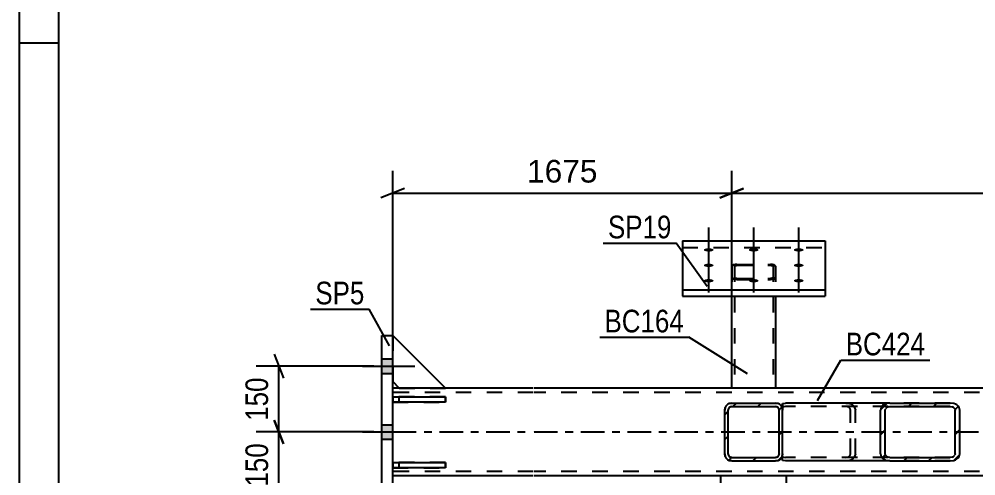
# Model space of a CAD drawing. Header units: millimetres. Extents: x 0 to 841, y 0 to 594.
# Drawn here: x 0 to 121.1, y 94.2 to 152 of the extents above; entities that cross this region are included whole.
import ezdxf

# ---------------------------------------------------------------- set-up
doc = ezdxf.new("R2010")
doc.units = ezdxf.units.MM
doc.linetypes.add('DXK_LINE_DOT2', pattern=[3.9198, 1.9599, -1.9599])
doc.linetypes.add('DXK_LINE_DOT3', pattern=[5.9187, 2.979, -0.9799, 0.9799, -0.9799])
doc.styles.add('Arial', font='ARIAL.TTF', dxfattribs={"height": 0.2})
doc.styles.add('Arial Narrow', font='ARIALN.TTF', dxfattribs={"height": 0.2})

# ---------------------------------------------------------------- blocks, each defined once
blk = doc.blocks.new('Unknown-761545992-1132')
at = {"color": 5, "linetype": 'Continuous'}
for p, q in [((0, 594), (0, 0)), ((5, 589), (5, 5)), ((5, 149), (0, 149))]:
    blk.add_line(p, q, dxfattribs=at)
blk = doc.blocks.new('Bolt-761545992-5027 - 4945')
at = {"linetype": 'Continuous'}
for points in [[(87.25, 122.6), (87.12, 122.6), (87, 122.62), (86.89, 122.64), (86.8, 122.67), (86.72, 122.7), (86.67, 122.74), (86.64, 122.78), (86.64, 122.83), (86.67, 122.87), (86.72, 122.91), (86.8, 122.95), (86.89, 122.98), (87, 123), (87.12, 123.01), (87.25, 123.02), (87.38, 123.01), (87.5, 123), (87.61, 122.98), (87.71, 122.95), (87.78, 122.91), (87.83, 122.87), (87.86, 122.83), (87.86, 122.78), (87.83, 122.74), (87.78, 122.7), (87.71, 122.67), (87.61, 122.64), (87.5, 122.62), (87.38, 122.6)], [(92.95, 122.6), (92.82, 122.6), (92.7, 122.62), (92.59, 122.64), (92.49, 122.67), (92.42, 122.7), (92.36, 122.74), (92.34, 122.78), (92.34, 122.83), (92.36, 122.87), (92.42, 122.91), (92.49, 122.95), (92.59, 122.98), (92.7, 123), (92.82, 123.01), (92.95, 123.02), (93.07, 123.01), (93.19, 123), (93.3, 122.98), (93.4, 122.95), (93.47, 122.91), (93.53, 122.87), (93.55, 122.83), (93.55, 122.78), (93.53, 122.74), (93.47, 122.7), (93.4, 122.67), (93.3, 122.64), (93.19, 122.62), (93.07, 122.6)], [(98.64, 122.6), (98.51, 122.6), (98.39, 122.62), (98.28, 122.64), (98.19, 122.67), (98.11, 122.7), (98.06, 122.74), (98.03, 122.78), (98.03, 122.83), (98.06, 122.87), (98.11, 122.91), (98.19, 122.95), (98.28, 122.98), (98.39, 123), (98.51, 123.01), (98.64, 123.02), (98.77, 123.01), (98.89, 123), (99, 122.98), (99.09, 122.95), (99.17, 122.91), (99.22, 122.87), (99.25, 122.83), (99.25, 122.78), (99.22, 122.74), (99.17, 122.7), (99.09, 122.67), (99, 122.64), (98.89, 122.62), (98.77, 122.6)], [(87.25, 120.65), (87.12, 120.65), (87, 120.67), (86.89, 120.69), (86.8, 120.72), (86.72, 120.75), (86.67, 120.79), (86.64, 120.84), (86.64, 120.88), (86.67, 120.92), (86.72, 120.96), (86.8, 121), (86.89, 121.03), (87, 121.05), (87.12, 121.06), (87.25, 121.07), (87.38, 121.06), (87.5, 121.05), (87.61, 121.03), (87.71, 121), (87.78, 120.96), (87.83, 120.92), (87.86, 120.88), (87.86, 120.84), (87.83, 120.79), (87.78, 120.75), (87.71, 120.72), (87.61, 120.69), (87.5, 120.67), (87.38, 120.65)], [(98.64, 120.65), (98.51, 120.65), (98.39, 120.67), (98.28, 120.69), (98.19, 120.72), (98.11, 120.75), (98.06, 120.79), (98.03, 120.84), (98.03, 120.88), (98.06, 120.92), (98.11, 120.96), (98.19, 121), (98.28, 121.03), (98.39, 121.05), (98.51, 121.06), (98.64, 121.07), (98.77, 121.06), (98.89, 121.05), (99, 121.03), (99.09, 121), (99.17, 120.96), (99.22, 120.92), (99.25, 120.88), (99.25, 120.84), (99.22, 120.79), (99.17, 120.75), (99.09, 120.72), (99, 120.69), (98.89, 120.67), (98.77, 120.65)], [(87.25, 118.7), (87.12, 118.71), (87, 118.72), (86.89, 118.74), (86.8, 118.77), (86.72, 118.81), (86.67, 118.85), (86.64, 118.89), (86.64, 118.93), (86.67, 118.98), (86.72, 119.02), (86.8, 119.05), (86.89, 119.08), (87, 119.1), (87.12, 119.12), (87.25, 119.12), (87.38, 119.12), (87.5, 119.1), (87.61, 119.08), (87.71, 119.05), (87.78, 119.02), (87.83, 118.98), (87.86, 118.93), (87.86, 118.89), (87.83, 118.85), (87.78, 118.81), (87.71, 118.77), (87.61, 118.74), (87.5, 118.72), (87.38, 118.71)], [(92.95, 118.7), (92.82, 118.71), (92.7, 118.72), (92.59, 118.74), (92.49, 118.77), (92.42, 118.81), (92.36, 118.85), (92.34, 118.89), (92.34, 118.93), (92.36, 118.98), (92.42, 119.02), (92.49, 119.05), (92.59, 119.08), (92.7, 119.1), (92.82, 119.12), (92.95, 119.12), (93.07, 119.12), (93.19, 119.1), (93.3, 119.08), (93.4, 119.05), (93.47, 119.02), (93.53, 118.98), (93.55, 118.93), (93.55, 118.89), (93.53, 118.85), (93.47, 118.81), (93.4, 118.77), (93.3, 118.74), (93.19, 118.72), (93.07, 118.71)], [(98.64, 118.7), (98.51, 118.71), (98.39, 118.72), (98.28, 118.74), (98.19, 118.77), (98.11, 118.81), (98.06, 118.85), (98.03, 118.89), (98.03, 118.93), (98.06, 118.98), (98.11, 119.02), (98.19, 119.05), (98.28, 119.08), (98.39, 119.1), (98.51, 119.12), (98.64, 119.12), (98.77, 119.12), (98.89, 119.1), (99, 119.08), (99.09, 119.05), (99.17, 119.02), (99.22, 118.98), (99.25, 118.93), (99.25, 118.89), (99.22, 118.85), (99.17, 118.81), (99.09, 118.77), (99, 118.74), (98.89, 118.72), (98.77, 118.71)]]:
    blk.add_hatch(color=1, dxfattribs=at).paths.add_polyline_path(points)
at = {"color": 1, "linetype": 'Continuous'}
for p, q in [((87.25, 121.29), (87.25, 125.63)), ((92.95, 121.29), (92.95, 125.63)), ((98.64, 121.29), (98.64, 125.63)), ((87.25, 119.35), (87.25, 123.68)), ((98.64, 119.35), (98.64, 123.68)), ((87.25, 117.4), (87.25, 121.73)), ((92.95, 117.4), (92.95, 121.73)), ((98.64, 117.4), (98.64, 121.73))]:
    blk.add_line(p, q, dxfattribs=at)
blk = doc.blocks.new('Part-761545992-4963 - 4945')
at = {"color": 2, "linetype": 'Continuous'}
for p, q in [((88.78, 86.3), (88.78, 94.2)), ((97.11, 86.3), (97.11, 94.2))]:
    blk.add_line(p, q, dxfattribs=at)
at = {"color": 7, "linetype": 'DXK_LINE_DOT2'}
for p, q in [((97.11, 94.2), (88.78, 94.2)), ((89.11, 78.66), (89.11, 94.2)), ((96.78, 78.66), (96.78, 94.2)), ((88.78, 78.66), (88.78, 86.3)), ((97.11, 78.66), (97.11, 86.3)), ((89.19, 81.14), (88.97, 81.09)), ((89.45, 81.15), (89.19, 81.14)), ((89.45, 81.15), (96.45, 81.15)), ((96.7, 81.14), (96.45, 81.15)), ((96.92, 81.09), (96.7, 81.14)), ((88.83, 81.02), (88.78, 80.94)), ((88.97, 81.09), (88.83, 81.02)), ((89.11, 80.94), (89.14, 80.98)), ((89.14, 80.98), (89.21, 81.01)), ((89.21, 81.01), (89.32, 81.04)), ((89.32, 81.04), (89.45, 81.05)), ((89.45, 81.05), (96.45, 81.05)), ((96.45, 81.05), (96.57, 81.04)), ((96.57, 81.04), (96.68, 81.01)), ((96.68, 81.01), (96.75, 80.98)), ((96.75, 80.98), (96.78, 80.94)), ((97.06, 81.02), (96.92, 81.09)), ((97.11, 80.94), (97.06, 81.02)), ((88.78, 78.66), (88.83, 78.58)), ((88.83, 78.58), (88.97, 78.51)), ((88.97, 78.51), (89.19, 78.46)), ((89.14, 78.62), (89.11, 78.66)), ((89.21, 78.58), (89.14, 78.62)), ((89.19, 78.46), (89.45, 78.44)), ((89.32, 78.56), (89.21, 78.58)), ((89.45, 78.55), (89.32, 78.56)), ((89.45, 78.55), (96.45, 78.55)), ((89.45, 78.44), (96.45, 78.44)), ((96.57, 78.56), (96.45, 78.55)), ((96.45, 78.44), (96.7, 78.46)), ((96.68, 78.58), (96.57, 78.56)), ((96.75, 78.62), (96.68, 78.58)), ((96.7, 78.46), (96.92, 78.51)), ((96.78, 78.66), (96.75, 78.62)), ((96.92, 78.51), (97.06, 78.58)), ((97.06, 78.58), (97.11, 78.66))]:
    blk.add_line(p, q, dxfattribs=at)
blk = doc.blocks.new('Part-761545992-5023 - 4945')
at = {"color": 7, "linetype": 'DXK_LINE_DOT2'}
for p, q in [((53.93, 105.31), (47.27, 111.98)), ((47.27, 111.98), (47.27, 106.15)), ((47.27, 106.15), (48.1, 105.31)), ((48.1, 105.31), (53.93, 105.31))]:
    blk.add_line(p, q, dxfattribs=at)
blk = doc.blocks.new('Part-761545992-4951 - 4945')
at = {"color": 2, "linetype": 'Continuous'}
for p, q in [((45.88, 111.98), (47.27, 111.98)), ((45.88, 87.53), (45.88, 111.98)), ((47.27, 87.53), (47.27, 111.98)), ((47.27, 87.53), (45.88, 87.53))]:
    blk.add_line(p, q, dxfattribs=at)
blk = doc.blocks.new('Part-761545992-5017 - 4945')
at = {"color": 7, "linetype": 'DXK_LINE_DOT2'}
for p, q in [((53.93, 105.31), (47.27, 111.98)), ((47.27, 111.98), (47.27, 106.15)), ((47.27, 106.15), (48.1, 105.31)), ((48.1, 105.31), (53.93, 105.31))]:
    blk.add_line(p, q, dxfattribs=at)
blk = doc.blocks.new('Part-761545992-5030 - 4945')
at = {"linetype": 'Continuous'}
h = blk.add_hatch(dxfattribs=at)
h.set_pattern_fill('', scale=0.7, style=0, pattern_type=0)
h.set_pattern_definition([(45, (118.2824, 96.1575), (-1.57154, 1.57154), [])])
h.paths.add_polyline_path([(117.82, 96.09), (118.28, 96.16), (118.68, 96.35), (118.94, 96.64), (119.04, 96.98), (119.04, 102.53), (118.94, 102.87), (118.68, 103.16), (118.28, 103.36), (117.82, 103.42), (110.19, 103.42), (109.72, 103.36), (109.33, 103.16), (109.06, 102.87), (108.97, 102.53), (108.97, 96.98), (109.06, 96.64), (109.33, 96.35), (109.72, 96.16), (110.19, 96.09)])
h.paths.add_polyline_path([(109.96, 96.57), (109.76, 96.66), (109.63, 96.81), (109.58, 96.98), (109.58, 102.53), (109.63, 102.7), (109.76, 102.85), (109.96, 102.94), (110.19, 102.98), (117.82, 102.98), (118.05, 102.94), (118.25, 102.85), (118.38, 102.7), (118.43, 102.53), (118.43, 96.98), (118.38, 96.81), (118.25, 96.66), (118.05, 96.57), (117.82, 96.53), (110.19, 96.53)])
at = {"color": 2, "linetype": 'Continuous'}
for p, q in [((96.61, 103.37), (96.97, 103.42)), ((96.61, 103.37), (96.61, 102.53)), ((110.19, 103.42), (96.97, 103.42)), ((110.19, 103.42), (109.72, 103.36)), ((109.96, 102.94), (110.19, 102.98)), ((110.19, 103.42), (117.82, 103.42)), ((110.19, 102.98), (117.82, 102.98)), ((118.28, 103.36), (117.82, 103.42)), ((117.82, 102.98), (118.05, 102.94)), ((109.06, 102.87), (108.97, 102.53)), ((108.97, 96.98), (108.97, 102.53)), ((109.58, 102.53), (109.63, 102.7)), ((109.58, 96.98), (109.58, 102.53)), ((118.38, 102.7), (118.43, 102.53)), ((118.43, 96.98), (118.43, 102.53)), ((119.04, 102.53), (118.94, 102.87)), ((119.04, 96.98), (119.04, 102.53)), ((96.61, 96.16), (96.61, 96.98)), ((108.97, 96.98), (109.06, 96.64)), ((109.63, 96.81), (109.58, 96.98)), ((118.43, 96.98), (118.38, 96.81)), ((118.94, 96.64), (119.04, 96.98)), ((96.61, 96.14), (96.61, 96.16)), ((96.97, 96.09), (96.61, 96.14)), ((110.19, 96.09), (96.97, 96.09)), ((109.72, 96.16), (110.19, 96.09)), ((110.19, 96.53), (109.96, 96.57)), ((110.19, 96.53), (117.82, 96.53)), ((110.19, 96.09), (117.82, 96.09)), ((118.05, 96.57), (117.82, 96.53)), ((117.82, 96.09), (118.28, 96.16))]:
    blk.add_line(p, q, dxfattribs=at)
at = {"color": 7, "linetype": 'DXK_LINE_DOT2'}
for p, q in [((96.61, 102.88), (96.61, 103.37)), ((96.74, 102.94), (96.61, 102.88)), ((96.97, 102.98), (96.74, 102.94)), ((117.82, 102.98), (96.97, 102.98)), ((104.6, 103.42), (105.06, 103.36)), ((104.83, 102.94), (104.6, 102.98)), ((117.82, 103.42), (110.19, 103.42)), ((96.61, 96.35), (96.61, 102.53)), ((105.21, 102.53), (105.16, 102.7)), ((105.21, 96.98), (105.21, 102.53)), ((105.72, 102.87), (105.82, 102.53)), ((105.82, 96.98), (105.82, 102.53)), ((105.16, 96.81), (105.21, 96.98)), ((105.82, 96.98), (105.72, 96.64)), ((96.61, 96.63), (96.74, 96.57)), ((96.74, 96.57), (96.97, 96.53)), ((117.82, 96.53), (96.97, 96.53)), ((104.6, 96.53), (104.83, 96.57)), ((105.06, 96.16), (104.6, 96.09)), ((117.82, 96.09), (110.19, 96.09))]:
    blk.add_line(p, q, dxfattribs=at)
for centre, radius, start, end in [((104.69, 102.41), 0.557, 32.4104, 75.4453), ((104.78, 102.28), 1.11, 32.4104, 75.4453), ((104.69, 97.11), 0.557, 284.5547, 327.5896), ((104.78, 97.24), 1.11, 284.5547, 327.5896)]:
    blk.add_arc(centre, radius, start, end, dxfattribs=at)
at = {"color": 2, "linetype": 'Continuous'}
for centre, radius, start, end in [((110, 102.28), 1.11, 104.5547, 147.5896), ((110.1, 102.41), 0.557, 104.5547, 147.5896), ((117.91, 102.41), 0.557, 32.4104, 75.4453), ((118, 102.28), 1.11, 32.4104, 75.4453), ((110, 97.24), 1.11, 212.4104, 255.4453), ((110.1, 97.11), 0.557, 212.4104, 255.4453), ((117.91, 97.11), 0.557, 284.5547, 327.5896), ((118, 97.24), 1.11, 284.5547, 327.5896)]:
    blk.add_arc(centre, radius, start, end, dxfattribs=at)
blk = doc.blocks.new('Part-761545992-4982 - 4945')
at = {"color": 2, "linetype": 'Continuous'}
for p, q in [((47.27, 95.88), (53.93, 95.88)), ((47.27, 95.21), (47.27, 95.88)), ((53.93, 95.88), (53.93, 95.21)), ((53.93, 95.21), (47.27, 95.21))]:
    blk.add_line(p, q, dxfattribs=at)
at = {"color": 7, "linetype": 'DXK_LINE_DOT2'}
blk.add_line((48.1, 95.21), (48.1, 95.88), dxfattribs=at)
blk = doc.blocks.new('Part-761545992-4985 - 4945')
at = {"color": 2, "linetype": 'Continuous'}
for p, q in [((47.27, 104.21), (53.93, 104.21)), ((47.27, 103.55), (47.27, 104.21)), ((53.93, 104.21), (53.93, 103.55)), ((53.93, 103.55), (47.27, 103.55))]:
    blk.add_line(p, q, dxfattribs=at)
at = {"color": 7, "linetype": 'DXK_LINE_DOT2'}
blk.add_line((48.1, 103.55), (48.1, 104.21), dxfattribs=at)
blk = doc.blocks.new('Part-761545992-4988 - 4945')
at = {"color": 7, "linetype": 'DXK_LINE_DOT2'}
for p, q in [((53.93, 95.88), (47.27, 95.88)), ((47.27, 95.88), (47.27, 95.21)), ((48.1, 95.21), (48.1, 95.88)), ((53.93, 95.21), (53.93, 95.88)), ((47.27, 95.21), (53.93, 95.21))]:
    blk.add_line(p, q, dxfattribs=at)
blk = doc.blocks.new('Part-761545992-4995 - 4945')
at = {"color": 2, "linetype": 'Continuous'}
for p, q in [((83.92, 123.95), (101.97, 123.95)), ((83.92, 123.95), (83.92, 116.94)), ((101.97, 123.95), (101.97, 116.94)), ((83.92, 117.77), (101.97, 117.77)), ((83.92, 116.94), (101.97, 116.94))]:
    blk.add_line(p, q, dxfattribs=at)
at = {"color": 7, "linetype": 'DXK_LINE_DOT2'}
blk.add_line((83.92, 123.11), (101.97, 123.11), dxfattribs=at)
blk = doc.blocks.new('Part-761545992-5002 - 4945')
at = {"color": 7, "linetype": 'DXK_LINE_DOT2'}
for p, q in [((53.93, 104.21), (47.27, 104.21)), ((47.27, 104.21), (47.27, 103.55)), ((48.1, 103.55), (48.1, 104.21)), ((53.93, 103.55), (53.93, 104.21)), ((47.27, 103.55), (53.93, 103.55))]:
    blk.add_line(p, q, dxfattribs=at)
blk = doc.blocks.new('Part-761545992-5013 - 4945')
at = {"color": 7, "linetype": 'DXK_LINE_DOT2'}
for p, q in [((90.22, 120.83), (90.17, 120.75)), ((90.17, 120.75), (90.17, 116.94)), ((90.36, 120.91), (90.22, 120.83)), ((90.58, 120.96), (90.36, 120.91)), ((90.5, 120.75), (90.53, 120.79)), ((90.5, 120.75), (90.5, 105.31)), ((90.53, 120.79), (90.6, 120.83)), ((90.83, 120.97), (90.58, 120.96)), ((90.6, 120.83), (90.71, 120.85)), ((90.71, 120.85), (90.83, 120.86)), ((90.83, 120.97), (95.06, 120.97)), ((90.83, 120.86), (95.06, 120.86)), ((95.31, 120.96), (95.06, 120.97)), ((95.06, 120.86), (95.18, 120.85)), ((95.18, 120.85), (95.29, 120.83)), ((95.29, 120.83), (95.36, 120.79)), ((95.53, 120.91), (95.31, 120.96)), ((95.36, 120.79), (95.39, 120.75)), ((95.39, 120.75), (95.39, 105.31)), ((95.67, 120.83), (95.53, 120.91)), ((95.72, 120.75), (95.67, 120.83)), ((95.72, 120.75), (95.72, 116.94)), ((90.17, 119.3), (90.22, 119.21)), ((90.22, 119.21), (90.36, 119.14)), ((90.36, 119.14), (90.58, 119.09)), ((90.53, 119.26), (90.5, 119.3)), ((90.6, 119.22), (90.53, 119.26)), ((90.58, 119.09), (90.83, 119.07)), ((90.71, 119.2), (90.6, 119.22)), ((90.83, 119.19), (90.71, 119.2)), ((90.83, 119.19), (95.06, 119.19)), ((90.83, 119.07), (95.06, 119.07)), ((95.18, 119.2), (95.06, 119.19)), ((95.06, 119.07), (95.31, 119.09)), ((95.29, 119.22), (95.18, 119.2)), ((95.36, 119.26), (95.29, 119.22)), ((95.31, 119.09), (95.53, 119.14)), ((95.39, 119.3), (95.36, 119.26)), ((95.53, 119.14), (95.67, 119.21)), ((95.67, 119.21), (95.72, 119.3)), ((95.72, 105.31), (90.17, 105.31))]:
    blk.add_line(p, q, dxfattribs=at)
at = {"color": 2, "linetype": 'Continuous'}
for p, q in [((90.17, 105.31), (90.17, 116.94)), ((95.72, 116.94), (95.72, 105.31))]:
    blk.add_line(p, q, dxfattribs=at)
blk = doc.blocks.new('Part-761545992-5020 - 4945')
at = {"color": 2, "linetype": 'Continuous'}
for p, q in [((53.93, 105.31), (47.27, 111.98)), ((48.1, 105.31), (47.27, 106.15)), ((53.93, 105.31), (48.1, 105.31))]:
    blk.add_line(p, q, dxfattribs=at)
at = {"color": 7, "linetype": 'DXK_LINE_DOT2'}
blk.add_line((47.27, 111.98), (47.27, 106.15), dxfattribs=at)
blk = doc.blocks.new('Part-761545992-5036 - 4945')
at = {"color": 2, "linetype": 'Continuous'}
for p, q in [((48.1, 105.31), (47.27, 105.31)), ((65.05, 105.31), (53.93, 105.31)), ((274.39, 105.31), (65.15, 105.31)), ((65.05, 94.2), (47.27, 94.2)), ((274.39, 94.2), (65.15, 94.2))]:
    blk.add_line(p, q, dxfattribs=at)
at = {"color": 7, "linetype": 'DXK_LINE_DOT2'}
for p, q in [((47.27, 94.2), (47.27, 105.31)), ((65.05, 104.76), (47.27, 104.76)), ((53.93, 105.31), (48.1, 105.31)), ((274.39, 104.76), (65.15, 104.76)), ((65.05, 94.76), (47.27, 94.76)), ((274.39, 94.76), (65.15, 94.76))]:
    blk.add_line(p, q, dxfattribs=at)
at = {"color": 7, "linetype": 'DXK_LINE_DOT3'}
for p, q in [((47.27, 99.76), (65.05, 99.76)), ((65.15, 99.76), (274.39, 99.76))]:
    blk.add_line(p, q, dxfattribs=at)
blk = doc.blocks.new('Bolt-761545992-5039 - 4945')
at = {"linetype": 'Continuous'}
for points in [[(47.27, 107.17), (47.27, 109.01), (45.88, 109.01), (45.88, 107.17)], [(47.27, 107.17), (47.27, 109.01), (45.88, 109.01), (45.88, 107.17)], [(47.27, 107.17), (47.27, 109.01), (45.88, 109.01), (45.88, 107.17)], [(47.27, 107.17), (47.27, 109.01), (45.88, 109.01), (45.88, 107.17)], [(47.27, 98.84), (47.27, 100.67), (45.88, 100.67), (45.88, 98.84)], [(47.27, 98.84), (47.27, 100.67), (45.88, 100.67), (45.88, 98.84)], [(47.27, 90.51), (47.27, 92.34), (45.88, 92.34), (45.88, 90.51)], [(47.27, 90.51), (47.27, 92.34), (45.88, 92.34), (45.88, 90.51)], [(47.27, 90.51), (47.27, 92.34), (45.88, 92.34), (45.88, 90.51)], [(47.27, 90.51), (47.27, 92.34), (45.88, 92.34), (45.88, 90.51)]]:
    blk.add_hatch(color=1, dxfattribs=at).paths.add_polyline_path(points)
at = {"color": 1, "linetype": 'Continuous'}
for p, q in [((45.88, 109.01), (47.27, 109.01)), ((45.88, 109.01), (47.27, 109.01)), ((45.88, 109.01), (47.27, 109.01)), ((45.88, 109.01), (47.27, 109.01)), ((43.43, 108.09), (50.05, 108.09)), ((43.43, 108.09), (50.05, 108.09)), ((43.43, 108.09), (50.05, 108.09)), ((43.43, 108.09), (50.05, 108.09)), ((45.88, 107.17), (47.27, 107.17)), ((45.88, 107.17), (47.27, 107.17)), ((45.88, 107.17), (47.27, 107.17)), ((45.88, 107.17), (47.27, 107.17)), ((45.88, 100.67), (47.27, 100.67)), ((45.88, 100.67), (47.27, 100.67)), ((43.43, 99.76), (50.05, 99.76)), ((43.43, 99.76), (50.05, 99.76)), ((45.88, 98.84), (47.27, 98.84)), ((45.88, 98.84), (47.27, 98.84)), ((45.88, 92.34), (47.27, 92.34)), ((45.88, 92.34), (47.27, 92.34)), ((45.88, 92.34), (47.27, 92.34)), ((45.88, 92.34), (47.27, 92.34)), ((43.43, 91.42), (50.05, 91.42)), ((43.43, 91.42), (50.05, 91.42)), ((43.43, 91.42), (50.05, 91.42)), ((43.43, 91.42), (50.05, 91.42)), ((45.88, 90.51), (47.27, 90.51)), ((45.88, 90.51), (47.27, 90.51)), ((45.88, 90.51), (47.27, 90.51)), ((45.88, 90.51), (47.27, 90.51))]:
    blk.add_line(p, q, dxfattribs=at)
blk = doc.blocks.new('Part-761545992-5045 - 4945')
at = {"linetype": 'Continuous'}
h = blk.add_hatch(dxfattribs=at)
h.set_pattern_fill('', scale=0.7, style=0, pattern_type=0)
h.set_pattern_definition([(45, (96.0643, 96.1575), (-1.57154, 1.57154), [])])
h.paths.add_polyline_path([(95.72, 96.09), (96.06, 96.16), (96.35, 96.35), (96.55, 96.64), (96.61, 96.98), (96.61, 102.53), (96.55, 102.87), (96.35, 103.16), (96.06, 103.36), (95.72, 103.42), (90.17, 103.42), (89.83, 103.36), (89.54, 103.16), (89.35, 102.87), (89.28, 102.53), (89.28, 96.98), (89.35, 96.64), (89.54, 96.35), (89.83, 96.16), (90.17, 96.09)])
h.paths.add_polyline_path([(90, 96.57), (89.85, 96.66), (89.76, 96.81), (89.72, 96.98), (89.72, 102.53), (89.76, 102.7), (89.85, 102.85), (90, 102.94), (90.17, 102.98), (95.72, 102.98), (95.89, 102.94), (96.04, 102.85), (96.13, 102.7), (96.17, 102.53), (96.17, 96.98), (96.13, 96.81), (96.04, 96.66), (95.89, 96.57), (95.72, 96.53), (90.17, 96.53)])
at = {"color": 7, "linetype": 'DXK_LINE_DOT2'}
for p, q in [((89.83, 103.36), (90.17, 103.42)), ((90.17, 102.98), (90, 102.94)), ((90.17, 103.42), (95.72, 103.42)), ((90.17, 102.98), (95.72, 102.98)), ((95.72, 103.42), (96.06, 103.36)), ((95.89, 102.94), (95.72, 102.98)), ((89.28, 102.53), (89.35, 102.87)), ((89.28, 96.98), (89.28, 102.53)), ((89.76, 102.7), (89.72, 102.53)), ((89.72, 96.98), (89.72, 102.53)), ((96.17, 102.53), (96.13, 102.7)), ((96.17, 96.98), (96.17, 102.53)), ((96.55, 102.87), (96.61, 102.53)), ((96.61, 96.98), (96.61, 102.53)), ((89.35, 96.64), (89.28, 96.98)), ((89.72, 96.98), (89.76, 96.81)), ((96.13, 96.81), (96.17, 96.98)), ((96.61, 96.98), (96.55, 96.64)), ((90.17, 96.09), (89.83, 96.16)), ((90, 96.57), (90.17, 96.53)), ((90.17, 96.53), (95.72, 96.53)), ((90.17, 96.09), (95.72, 96.09)), ((95.72, 96.53), (95.89, 96.57)), ((96.06, 96.16), (95.72, 96.09))]:
    blk.add_line(p, q, dxfattribs=at)
at = {"color": 2, "linetype": 'Continuous'}
for p, q in [((90.17, 103.42), (89.83, 103.36)), ((90, 102.94), (90.17, 102.98)), ((90.17, 103.42), (95.72, 103.42)), ((90.17, 102.98), (95.72, 102.98)), ((96.06, 103.36), (95.72, 103.42)), ((95.72, 102.98), (95.89, 102.94)), ((89.35, 102.87), (89.28, 102.53)), ((89.28, 96.98), (89.28, 102.53)), ((89.72, 102.53), (89.76, 102.7)), ((89.72, 96.98), (89.72, 102.53)), ((96.13, 102.7), (96.17, 102.53)), ((96.17, 96.98), (96.17, 102.53)), ((96.61, 102.53), (96.55, 102.87)), ((96.61, 96.98), (96.61, 102.53)), ((89.28, 96.98), (89.35, 96.64)), ((89.76, 96.81), (89.72, 96.98)), ((96.17, 96.98), (96.13, 96.81)), ((96.55, 96.64), (96.61, 96.98)), ((89.83, 96.16), (90.17, 96.09)), ((90.17, 96.53), (90, 96.57)), ((90.17, 96.53), (95.72, 96.53)), ((90.17, 96.09), (95.72, 96.09)), ((95.89, 96.57), (95.72, 96.53)), ((95.72, 96.09), (96.06, 96.16))]:
    blk.add_line(p, q, dxfattribs=at)
at = {"color": 7, "linetype": 'DXK_LINE_DOT3'}
blk.add_line((92.95, 99.76), (92.95, 99.76), dxfattribs=at)
at = {"color": 7, "linetype": 'DXK_LINE_DOT2'}
for centre, radius, start, end in [((90.17, 102.53), 0.889, 112.5, 157.5), ((90.17, 102.53), 0.444, 112.5, 157.5), ((95.72, 102.53), 0.444, 22.5, 67.5), ((95.72, 102.53), 0.889, 22.5, 67.5), ((90.17, 96.98), 0.889, 202.5, 247.5), ((90.17, 96.98), 0.444, 202.5, 247.5), ((95.72, 96.98), 0.444, 292.5, 337.5), ((95.72, 96.98), 0.889, 292.5, 337.5)]:
    blk.add_arc(centre, radius, start, end, dxfattribs=at)
at = {"color": 2, "linetype": 'Continuous'}
for centre, radius, start, end in [((90.17, 102.53), 0.889, 112.5, 157.5), ((90.17, 102.53), 0.444, 112.5, 157.5), ((95.72, 102.53), 0.444, 22.5, 67.5), ((95.72, 102.53), 0.889, 22.5, 67.5), ((90.17, 96.98), 0.889, 202.5, 247.5), ((90.17, 96.98), 0.444, 202.5, 247.5), ((95.72, 96.98), 0.444, 292.5, 337.5), ((95.72, 96.98), 0.889, 292.5, 337.5)]:
    blk.add_arc(centre, radius, start, end, dxfattribs=at)
blk = doc.blocks.new('StraightDimension-761545992-25120 - 4945')
at = {"color": 7, "linetype": 'Continuous'}
for p, q in [((47.27, 106.31), (47.27, 132.84)), ((90.17, 106.31), (90.17, 132.84)), ((48.77, 130.59), (45.77, 129.39)), ((47.27, 129.99), (90.17, 129.99)), ((88.67, 129.39), (91.67, 130.59))]:
    blk.add_line(p, q, dxfattribs=at)
at = {"color": 0}
blk.add_wipeout([(73.77, 130.74), (73.77, 134.94), (63.67, 134.94), (63.67, 130.74)], dxfattribs=at)
at = {"color": 3, "style": 'Arial'}
blk.add_text('1675', height=2.865, dxfattribs=at).set_placement((64.27, 131.34))
blk = doc.blocks.new('StraightDimension-761545992-5080 - 4945')
at = {"color": 7, "linetype": 'Continuous'}
for p, q in [((32.25, 109.59), (33.45, 106.59)), ((44.88, 108.09), (30, 108.09)), ((32.85, 99.76), (32.85, 108.09)), ((33.45, 98.26), (32.25, 101.26)), ((44.88, 99.76), (30, 99.76))]:
    blk.add_line(p, q, dxfattribs=at)
at = {"color": 0}
blk.add_wipeout([(32.1, 107.27), (27.9, 107.27), (27.9, 100.58), (32.1, 100.58)], dxfattribs=at)
at = {"color": 3, "style": 'Arial Narrow'}
blk.add_text('150', height=2.863, rotation=90.0002, dxfattribs=at).set_placement((31.5, 101.18))
blk = doc.blocks.new('StraightDimension-761545992-5089 - 4945')
at = {"color": 7, "linetype": 'Continuous'}
for p, q in [((32.25, 101.26), (33.45, 98.26)), ((44.88, 99.76), (30, 99.76)), ((32.85, 91.42), (32.85, 99.76)), ((33.45, 89.92), (32.25, 92.92)), ((44.88, 91.42), (30, 91.42))]:
    blk.add_line(p, q, dxfattribs=at)
at = {"color": 0}
blk.add_wipeout([(32.1, 98.93), (27.9, 98.93), (27.9, 92.25), (32.1, 92.25)], dxfattribs=at)
at = {"color": 3, "style": 'Arial Narrow'}
blk.add_text('150', height=2.863, rotation=90.0002, dxfattribs=at).set_placement((31.5, 92.85))
blk = doc.blocks.new('StraightDimension-761545992-25119 - 4945')
at = {"color": 7, "linetype": 'Continuous'}
for p, q in [((90.17, 106.31), (90.17, 132.84)), ((91.67, 130.59), (88.67, 129.39)), ((90.17, 129.99), (292.27, 129.99))]:
    blk.add_line(p, q, dxfattribs=at)
blk = doc.blocks.new('Mark-761545992-4947 - 4945')
at = {"color": 0}
blk.add_wipeout([(43.69, 115.92), (43.69, 118.92), (37.48, 118.92), (37.48, 115.92)], dxfattribs=at)
blk.add_wipeout([(43.69, 115.92), (43.69, 118.92), (37.48, 118.92), (37.48, 115.92)], dxfattribs=at)
at = {"color": 30, "linetype": 'Continuous'}
for p in [(36.88, 115.32), (46.85, 110.66)]:
    blk.add_line(p, (44.29, 115.32), dxfattribs=at)
at = {"color": 3, "style": 'Arial Narrow'}
blk.add_text('SP5', height=2.863, dxfattribs=at).set_placement((37.48, 115.92))
blk = doc.blocks.new('Mark-761545992-5032 - 4945')
at = {"color": 0}
blk.add_wipeout([(114.64, 109.46), (114.64, 112.46), (104.59, 112.46), (104.59, 109.46)], dxfattribs=at)
blk.add_wipeout([(114.64, 109.46), (114.64, 112.46), (104.59, 112.46), (104.59, 109.46)], dxfattribs=at)
at = {"color": 30, "linetype": 'Continuous'}
for p, q in [((101.03, 103.73), (103.99, 108.86)), ((103.99, 108.86), (115.24, 108.86))]:
    blk.add_line(p, q, dxfattribs=at)
at = {"color": 3, "style": 'Arial Narrow'}
blk.add_text('BC424', height=2.863, dxfattribs=at).set_placement((104.59, 109.46))
blk = doc.blocks.new('Mark-761545992-5009 - 4945')
at = {"color": 0}
blk.add_wipeout([(84.12, 112.37), (84.12, 115.37), (74.07, 115.37), (74.07, 112.37)], dxfattribs=at)
blk.add_wipeout([(84.12, 112.37), (84.12, 115.37), (74.07, 115.37), (74.07, 112.37)], dxfattribs=at)
at = {"color": 30, "linetype": 'Continuous'}
for p in [(73.47, 111.77), (92.18, 107.13)]:
    blk.add_line(p, (84.72, 111.77), dxfattribs=at)
at = {"color": 3, "style": 'Arial Narrow'}
blk.add_text('BC164', height=2.863, dxfattribs=at).set_placement((74.07, 112.37))
blk = doc.blocks.new('Mark-761545992-9235 - 4945')
at = {"color": 0}
blk.add_wipeout([(82.55, 124.28), (82.55, 127.28), (74.51, 127.28), (74.51, 124.28)], dxfattribs=at)
blk.add_wipeout([(82.55, 124.28), (82.55, 127.28), (74.51, 127.28), (74.51, 124.28)], dxfattribs=at)
at = {"color": 30, "linetype": 'Continuous'}
for p in [(73.91, 123.68), (87.06, 118.17)]:
    blk.add_line(p, (83.15, 123.68), dxfattribs=at)
at = {"color": 3, "style": 'Arial Narrow'}
blk.add_text('SP19', height=2.863, dxfattribs=at).set_placement((74.51, 124.28))

msp = doc.modelspace()

# ---------------------------------------------------------------- block references
for name in ['Unknown-761545992-1132', 'Bolt-761545992-5027 - 4945', 'Part-761545992-4995 - 4945', 'Part-761545992-5013 - 4945', 'Part-761545992-4951 - 4945', 'Part-761545992-5023 - 4945', 'Part-761545992-5017 - 4945', 'Part-761545992-5020 - 4945', 'Bolt-761545992-5039 - 4945', 'Part-761545992-5036 - 4945', 'Part-761545992-4985 - 4945', 'Part-761545992-5002 - 4945', 'Part-761545992-5045 - 4945', 'Part-761545992-5030 - 4945', 'Part-761545992-4982 - 4945', 'Part-761545992-4988 - 4945', 'Part-761545992-4963 - 4945']:
    msp.add_blockref(name, (0, 0))

# ---------------------------------------------------------------- next in the draw order: block references
for name in ['StraightDimension-761545992-25120 - 4945', 'StraightDimension-761545992-5080 - 4945']:
    msp.add_blockref(name, (0, 0))

# ---------------------------------------------------------------- next in the draw order: block references
for name in ['StraightDimension-761545992-25119 - 4945', 'Mark-761545992-9235 - 4945', 'Mark-761545992-4947 - 4945', 'StraightDimension-761545992-5089 - 4945']:
    msp.add_blockref(name, (0, 0))

# ---------------------------------------------------------------- next in the draw order: block references
for name in ['Mark-761545992-5009 - 4945', 'Mark-761545992-5032 - 4945']:
    msp.add_blockref(name, (0, 0))

doc.saveas('drawing.dxf')
